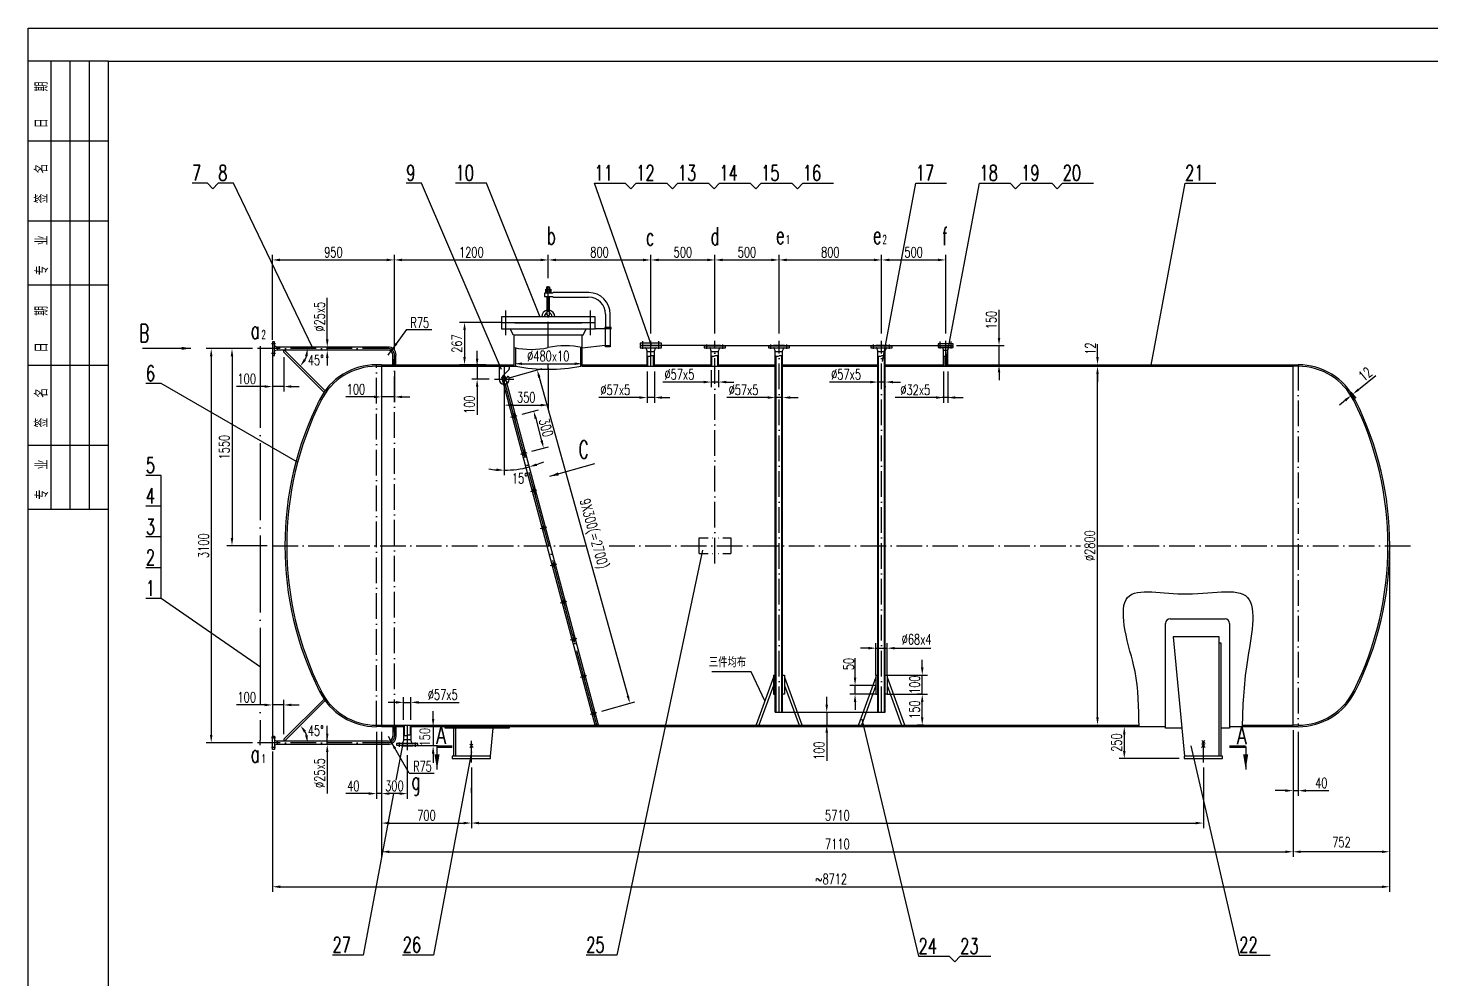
# Model space of a CAD drawing. Extents: x -4884 to 14069, y -5916 to 7486.
# Drawn here: x -4884 to 6059, y 64 to 7486 of the extents above; entities that cross this region are included whole.
import ezdxf

# ---------------------------------------------------------------- set-up
doc = ezdxf.new("R2010")
doc.units = 0
doc.header["$LTSCALE"] = 20
doc.header["$MEASUREMENT"] = 0
for name, pattern in [('DASHDOT-L', [90, 80, -5, 0, -5]), ('DASHDOT-M', [36, 30, -3, 0, -3]), ('DASHDOT-S', [14, 10, -2, 0, -2]), ('DIVIDE-M', [39, 30, -3, 0, -3, 0, -3])]:
    doc.linetypes.add(name, pattern=pattern)
doc.layers.get('0').update_dxf_attribs({"linetype": 'CONTINUOUS'})
for name, color, linetype in [('CDR_DIM', 7, 'CONTINUOUS'), ('CDR_DWG1', 4, 'CONTINUOUS'), ('CDR_DWG2', 2, 'CONTINUOUS'), ('CDR_DWG3', 1, 'DASHDOT-M'), ('CDR_DWG4', 3, 'DIVIDE-M'), ('CDR_TEXT', 7, 'CONTINUOUS')]:
    doc.layers.add(name, color=color, linetype=linetype)
doc.styles.add('HZ', font='ROMANS.shx', dxfattribs={"width": 0.7, "height": 80, "bigfont": 'HZ.shx'})

# ---------------------------------------------------------------- blocks, each defined once
blk = doc.blocks.new('TUQA-H')
for p, q in [((-18, 140), (-18, 70)), ((-12, 140), (-12, 70)), ((-6, 140), (-6, 70)), ((-25, 115), (0, 115)), ((-25, 90), (0, 90)), ((-25, 70), (0, 70)), ((-18, 70), (-18, 0)), ((-12, 70), (-12, 0)), ((-6, 70), (-6, 0)), ((-25, 45), (0, 45)), ((-25, 20), (0, 20))]:
    blk.add_line(p, q)
at = {"layer": 'CDR_DWG1'}
for p, q in [((-25, 140), (0, 140)), ((-25, 70), (0, 70)), ((-25, 0), (0, 0))]:
    blk.add_line(p, q, dxfattribs=at)
at = {"style": 'HZ', "width": 0.7}
for s, p in [('日    期', (-18.9, 118.95)), ('签   名', (-18.9, 95.46)), ('专   业', (-18.76, 73.05)), ('日    期', (-18.9, 48.95)), ('签   名', (-18.9, 25.46)), ('专   业', (-18.76, 3.05))]:
    blk.add_text(s, height=4, rotation=90, dxfattribs=at).set_placement(p)

msp = doc.modelspace()

# ---------------------------------------------------------------- linework, layer by layer
msp.add_lwpolyline([(-4884, -5916), (-4884, 7486), (14069, 7486), (14069, -5916)], close=True)
at = {"color": 4}
msp.add_lwpolyline([(-4257, -5723), (-4257, 7228), (13906, 7228), (13906, -5723)], close=True, dxfattribs=at)
at = {"layer": 'CDR_DIM'}
for p, q in [((-465, 6275), (-225, 6275)), ((-22, 5007), (-465, 6275)), ((-2978, 5053), (-2978, 5716)), ((-2026, 4974), (-2026, 5716)), ((-826, 5535), (-826, 5716)), ((-26, 5101), (-26, 5716)), ((474, 5101), (474, 5716)), ((974, 5101), (974, 5716)), ((1774, 5101), (1774, 5716)), ((2274, 5101), (2274, 5716)), ((-2918, 5676), (-2086, 5676)), ((-1966, 5676), (-886, 5676)), ((-766, 5676), (-86, 5676)), ((34, 5676), (414, 5676)), ((534, 5676), (914, 5676)), ((1034, 5676), (1714, 5676)), ((1834, 5676), (2214, 5676)), ((-2550, 5056), (-2550, 5379)), ((2690, 5068), (2690, 5287)), ((-1196, 5189), (-1519, 5189)), ((-1931, 5133), (-2047, 4974)), ((-1931, 5133), (-1735, 5133)), ((-1479, 5129), (-1479, 4918)), ((-3333, 4984), (-3495, 4984)), ((-3133, 4984), (-3333, 4984)), ((-2978, 4955), (-2978, 1937)), ((-2548, 4996), (-2590, 4996)), ((-2548, 4971), (-2590, 4971)), ((-2550, 4971), (-2550, 4996)), ((-2076, 4934), (-2047, 4974)), ((-1381, 4906), (-1381, 4966)), ((430, 5008), (46, 5008)), ((517, 5008), (930, 5008)), ((1017, 5008), (1730, 5008)), ((1817, 5008), (2230, 5008)), ((2357, 5008), (2730, 5008)), ((2690, 4858), (2690, 5008)), ((3458, 4918), (3458, 5019)), ((-3455, 4924), (-3455, 1968)), ((-3293, 4924), (-3293, 3506)), ((-2889, 4916), (-2889, 4648)), ((-2550, 4911), (-2550, 4851)), ((-1313, 4858), (-1519, 4858)), ((-1406, 4846), (-1421, 4846)), ((-1381, 4846), (-1381, 4746)), ((-1132, 4756), (-873, 4828)), ((-1031, 4866), (-621, 4866)), ((-826, 4835), (-826, 4503)), ((445, 4816), (445, 4683)), ((502, 4816), (502, 4683)), ((2637, 4858), (2730, 4858)), ((3312, 4846), (3498, 4846)), ((3458, 4846), (3458, 4858)), ((3458, 4846), (3458, 4858)), ((-2978, 4786), (-2978, 4648)), ((-2026, 4806), (-2026, 4567)), ((-1286, 4746), (-1421, 4746)), ((-896, 4760), (-206, 2274)), ((-55, 4806), (-55, 4562)), ((2, 4806), (2, 4562)), ((385, 4723), (68, 4723)), ((502, 4723), (445, 4723)), ((562, 4723), (622, 4723)), ((1685, 4723), (1368, 4723)), ((1802, 4723), (1745, 4723)), ((1862, 4723), (1922, 4723)), ((2258, 4806), (2258, 4562)), ((2290, 4806), (2290, 4562)), ((2690, 4798), (2690, 4738)), ((3458, 2106), (3458, 4786)), ((3458, 4786), (3458, 4726)), ((5494, 4664), (5628, 4773)), ((-3038, 4688), (-3257, 4688)), ((-2889, 4688), (-2978, 4688)), ((-2829, 4688), (-2769, 4688)), ((-2186, 4607), (-2405, 4607)), ((-2026, 4607), (-2126, 4607)), ((-1966, 4607), (-1906, 4607)), ((-1381, 4686), (-1381, 4467)), ((-1170, 4613), (-1170, 4411)), ((-115, 4602), (-432, 4602)), ((2, 4602), (-55, 4602)), ((62, 4602), (122, 4602)), ((885, 4602), (568, 4602)), ((945, 4599), (945, 4642)), ((1002, 4602), (945, 4602)), ((1002, 4599), (1002, 4642)), ((1062, 4602), (1122, 4602)), ((1745, 4692), (1745, 4683)), ((1802, 4692), (1802, 4683)), ((2198, 4602), (1881, 4602)), ((2302, 4602), (2245, 4602)), ((2350, 4602), (2410, 4602)), ((5425, 4636), (5463, 4588)), ((5434, 4643), (5473, 4596)), ((5438, 4619), (5448, 4627)), ((-1110, 4543), (-886, 4543)), ((-1030, 4473), (-901, 4507)), ((5392, 4581), (5345, 4543)), ((-1170, 4411), (-1170, 3995)), ((-924, 4439), (-878, 4265)), ((-953, 4183), (-824, 4217)), ((-3018, 3446), (-3333, 3446)), ((5737, 3406), (5737, 1201)), ((1670, 2646), (1610, 2646)), ((1730, 2436), (1730, 2686)), ((1730, 2646), (1817, 2646)), ((1817, 2436), (1817, 2686)), ((1877, 2646), (2157, 2646)), ((1567, 2416), (1567, 2567)), ((2091, 2496), (2091, 2556)), ((756, 2461), (449, 2461)), ((863, 2234), (756, 2461)), ((1817, 2436), (2131, 2436)), ((2091, 2286), (2091, 2436)), ((1730, 2356), (1527, 2356)), ((1567, 2286), (1567, 2356)), ((-3038, 2203), (-3257, 2203)), ((-2889, 2203), (-2978, 2203)), ((-2889, 1975), (-2889, 2243)), ((-2829, 2203), (-2769, 2203)), ((-2015, 2223), (-2075, 2223)), ((-1955, 2086), (-1955, 2263)), ((-1955, 2223), (-1898, 2223)), ((-1898, 2086), (-1898, 2263)), ((-1838, 2223), (-1521, 2223)), ((-409, 2155), (-151, 2226)), ((1346, 2206), (1346, 2266)), ((1730, 2286), (1527, 2286)), ((1567, 2226), (1567, 2166)), ((1817, 2286), (2131, 2286)), ((2091, 2286), (2051, 2286)), ((2091, 2106), (2091, 2226)), ((-1724, 2094), (-1724, 2154)), ((996, 2146), (1751, 2146)), ((1346, 2146), (1346, 2046)), ((3458, 2106), (3458, 2166)), ((-2550, 1896), (-2550, 2040)), ((-2166, 1994), (-2166, 1471)), ((-2126, 1994), (-2126, 1201)), ((-1724, 2034), (-1724, 1884)), ((1346, 1986), (1346, 1767)), ((2102, 2046), (2051, 2046)), ((3312, 2046), (3498, 2046)), ((3312, 2046), (3498, 2046)), ((3711, 2034), (3627, 2034)), ((3667, 1974), (3667, 1844)), ((4984, 2006), (4984, 1494)), ((5024, 1994), (5024, 1494)), ((-3133, 1908), (-3495, 1908)), ((-2076, 1958), (-2051, 1914)), ((-1910, 1670), (-2051, 1914)), ((-1690, 1884), (-1883, 1884)), ((-2977, 1839), (-2977, 744)), ((-2550, 1835), (-2550, 1513)), ((-1926, 1811), (-1926, 1471)), ((-1724, 1824), (-1724, 1750)), ((4094, 1784), (3627, 1784)), ((-1910, 1670), (-1715, 1670)), ((-1426, 1714), (-1426, 1241)), ((4284, 1714), (4284, 1241)), ((-1426, 1517), (-1426, 1557)), ((4924, 1534), (4844, 1534)), ((4984, 1534), (5024, 1534)), ((5084, 1534), (5263, 1534)), ((-2226, 1511), (-2405, 1511)), ((-2126, 1511), (-2166, 1511)), ((-2126, 1482), (-2126, 1471)), ((-1986, 1511), (-2066, 1511)), ((4984, 1494), (4984, 1201)), ((-2066, 1281), (-1486, 1281)), ((-1366, 1281), (4224, 1281)), ((-2126, 1201), (-2126, 1017)), ((4984, 1201), (4984, 1017)), ((5737, 1201), (5737, 1017)), ((-2066, 1057), (4924, 1057)), ((5677, 1057), (5044, 1057)), ((5737, 1017), (5737, 744)), ((-2917, 784), (5677, 784))]:
    msp.add_line(p, q, dxfattribs=at)
for points in [[(-3401, 6275), (-3443, 6232), (-3485, 6275), (-3605, 6275)], [(-2666, 4992), (-3281, 6275), (-3401, 6275)], [(-1191, 4820), (-1814, 6275), (-1934, 6275)], [(-889, 5230), (-1309, 6275), (-1549, 6275)], [(-225, 6275), (-183, 6232), (-140, 6275), (100, 6275)], [(100, 6275), (142, 6232), (184, 6275), (424, 6275)], [(424, 6275), (467, 6232), (509, 6275), (749, 6275)], [(749, 6275), (792, 6232), (834, 6275), (1074, 6275)], [(1074, 6275), (1117, 6232), (1159, 6275), (1399, 6275)], [(1780, 4884), (2041, 6275), (2281, 6275)], [(2276, 4884), (2537, 6275), (2777, 6275)], [(2777, 6275), (2819, 6232), (2862, 6275), (3102, 6275)], [(3102, 6275), (3144, 6232), (3186, 6275), (3426, 6275)], [(3876, 4855), (4141, 6275), (4381, 6275)], [(-2782, 4098), (-3845, 4711), (-3965, 4711)], [(-3845, 3754), (-3845, 3994), (-3965, 3994)], [(-3845, 3514), (-3845, 3754), (-3965, 3754)], [(-3845, 3274), (-3845, 3514), (-3965, 3514)], [(377, 3411), (154, 2355)], [(-3845, 3034), (-3845, 3274), (-3965, 3274)], [(-3070, 2497), (-3845, 3034), (-3965, 3034)], [(154, 2355), (-290, 251), (-530, 251)], [(1621, 2092), (2062, 241), (2302, 241)], [(-1961, 1902), (-2015, 1615)], [(4187, 1883), (4564, 251), (4804, 251)], [(-1426, 1838), (-1722, 251), (-1962, 251)], [(-2034, 1511), (-2269, 251), (-2509, 251)], [(2302, 241), (2345, 198), (2387, 241), (2627, 241)]]:
    msp.add_lwpolyline(points, dxfattribs=at)
for centre, radius, start, end in [((-2895, 4984), 192, 332.9985, 342.0015), ((-1170, 4794), 759, 270, 285), ((-1170, 4794), 759, 289.5315, 294.0631), ((-1170, 4794), 759, 260.9369, 265.4685), ((-2895, 1908), 192, 17.9985, 27.0015)]:
    msp.add_arc(centre, radius, start, end, dxfattribs=at)
msp.add_spline([(3782, 2034), (3751, 2464), (3672, 2793), (3681, 3025), (4119, 3069), (4628, 3042), (4625, 2537), (4586, 2034)], degree=3, dxfattribs=at)
for points in [[(-2918, 5686), (-2918, 5666), (-2978, 5676)], [(-2086, 5686), (-2086, 5666), (-2026, 5676)], [(-1966, 5686), (-1966, 5666), (-2026, 5676)], [(-886, 5686), (-886, 5666), (-826, 5676)], [(-766, 5686), (-766, 5666), (-826, 5676)], [(-86, 5686), (-86, 5666), (-26, 5676)], [(34, 5686), (34, 5666), (-26, 5676)], [(414, 5686), (414, 5666), (474, 5676)], [(534, 5686), (534, 5666), (474, 5676)], [(914, 5686), (914, 5666), (974, 5676)], [(1034, 5686), (1034, 5666), (974, 5676)], [(1714, 5686), (1714, 5666), (1774, 5676)], [(1834, 5686), (1834, 5666), (1774, 5676)], [(2214, 5686), (2214, 5666), (2274, 5676)], [(-1489, 5129), (-1469, 5129), (-1479, 5189)], [(-2560, 5056), (-2540, 5056), (-2550, 4996)], [(2680, 5068), (2700, 5068), (2690, 5008)], [(-3465, 4924), (-3445, 4924), (-3455, 4984)], [(-3303, 4924), (-3283, 4924), (-3293, 4984)], [(-2723, 4926), (-2703, 4923), (-2704, 4984)], [(-2560, 4911), (-2540, 4911), (-2550, 4971)], [(-2019, 5028), (-2003, 5017), (-2047, 4974)], [(-2716, 4891), (-2733, 4902), (-2760, 4848)], [(-1489, 4918), (-1469, 4918), (-1479, 4858)], [(-1391, 4906), (-1371, 4906), (-1381, 4846)], [(-1031, 4876), (-1031, 4856), (-1091, 4866)], [(-886, 4762), (-906, 4757), (-912, 4817)], [(-621, 4876), (-621, 4856), (-561, 4866)], [(2680, 4798), (2700, 4798), (2690, 4858)], [(3448, 4918), (3468, 4918), (3458, 4858)], [(3448, 4786), (3468, 4786), (3458, 4846)], [(3448, 4786), (3468, 4786), (3458, 4846)], [(-1391, 4686), (-1371, 4686), (-1381, 4746)], [(385, 4733), (385, 4713), (445, 4723)], [(562, 4733), (562, 4713), (502, 4723)], [(1685, 4733), (1685, 4713), (1745, 4723)], [(1862, 4733), (1862, 4713), (1802, 4723)], [(-3038, 4698), (-3038, 4678), (-2978, 4688)], [(-2829, 4698), (-2829, 4678), (-2889, 4688)], [(-2186, 4617), (-2186, 4597), (-2126, 4607)], [(-1966, 4617), (-1966, 4597), (-2026, 4607)], [(-115, 4612), (-115, 4592), (-55, 4602)], [(62, 4612), (62, 4592), (2, 4602)], [(885, 4612), (885, 4592), (945, 4602)], [(1062, 4612), (1062, 4592), (1002, 4602)], [(2198, 4612), (2198, 4592), (2258, 4602)], [(2350, 4612), (2350, 4592), (2290, 4602)], [(5385, 4589), (5398, 4573), (5438, 4619)], [(5488, 4672), (5500, 4657), (5448, 4627)], [(-1110, 4553), (-1110, 4533), (-1170, 4543)], [(-915, 4441), (-934, 4436), (-940, 4497)], [(-886, 4553), (-886, 4533), (-826, 4543)], [(-868, 4268), (-887, 4262), (-862, 4207)], [(-914, 4069), (-919, 4088), (-974, 4061)], [(-1230, 4048), (-1231, 4028), (-1170, 4035)], [(-3303, 3506), (-3283, 3506), (-3293, 3446)], [(1670, 2656), (1670, 2636), (1730, 2646)], [(1877, 2656), (1877, 2636), (1817, 2646)], [(1557, 2416), (1577, 2416), (1567, 2356)], [(2081, 2496), (2101, 2496), (2091, 2436)], [(-3038, 2193), (-3038, 2213), (-2978, 2203)], [(-2829, 2193), (-2829, 2213), (-2889, 2203)], [(-2015, 2233), (-2015, 2213), (-1955, 2223)], [(-1838, 2233), (-1838, 2213), (-1898, 2223)], [(-196, 2276), (-215, 2271), (-189, 2216)], [(1336, 2206), (1356, 2206), (1346, 2146)], [(1557, 2226), (1577, 2226), (1567, 2286)], [(2081, 2226), (2101, 2226), (2091, 2286)], [(-1734, 2094), (-1714, 2094), (-1724, 2034)], [(2081, 2106), (2101, 2106), (2091, 2046)], [(3448, 2106), (3468, 2106), (3458, 2046)], [(3448, 2106), (3468, 2106), (3458, 2046)], [(-2716, 2001), (-2733, 1989), (-2760, 2043)], [(-2560, 1980), (-2540, 1980), (-2550, 1920)], [(1336, 1986), (1356, 1986), (1346, 2046)], [(3657, 1974), (3677, 1974), (3667, 2034)], [(-3465, 1968), (-3445, 1968), (-3455, 1908)], [(-2723, 1965), (-2703, 1969), (-2704, 1908)], [(-2560, 1835), (-2540, 1835), (-2550, 1895)], [(-2030, 1857), (-2012, 1867), (-2051, 1914)], [(-1734, 1824), (-1714, 1824), (-1724, 1884)], [(3657, 1844), (3677, 1844), (3667, 1784)], [(4924, 1544), (4924, 1524), (4984, 1534)], [(5084, 1544), (5084, 1524), (5024, 1534)], [(-2226, 1521), (-2226, 1501), (-2166, 1511)], [(-2066, 1521), (-2066, 1501), (-2126, 1511)], [(-1986, 1521), (-1986, 1501), (-1926, 1511)], [(-2066, 1291), (-2066, 1271), (-2126, 1281)], [(-1486, 1291), (-1486, 1271), (-1426, 1281)], [(-1366, 1291), (-1366, 1271), (-1426, 1281)], [(4224, 1291), (4224, 1271), (4284, 1281)], [(-2066, 1067), (-2066, 1047), (-2126, 1057)], [(4924, 1067), (4924, 1047), (4984, 1057)], [(5044, 1067), (5044, 1047), (4984, 1057)], [(5677, 1067), (5677, 1047), (5737, 1057)], [(-2917, 794), (-2917, 774), (-2977, 784)], [(5677, 794), (5677, 774), (5737, 784)]]:
    msp.add_solid(points, dxfattribs=at)
at = {"layer": 'CDR_DWG1'}
for p, q in [((-856, 5416), (-856, 5390)), ((-793, 5416), (-856, 5416)), ((-856, 5390), (-793, 5390)), ((-846, 5416), (-846, 5448)), ((-846, 5448), (-806, 5448)), ((-806, 5432), (-846, 5432)), ((-836, 5466), (-816, 5466)), ((-836, 5416), (-836, 5466)), ((-836, 5390), (-836, 5250)), ((-816, 5466), (-816, 5416)), ((-816, 5250), (-816, 5390)), ((-806, 5448), (-806, 5416)), ((-788, 5421), (-793, 5416)), ((-793, 5390), (-788, 5385)), ((-511, 5421), (-788, 5421)), ((-788, 5385), (-511, 5385)), ((-379, 5253), (-379, 5148)), ((-343, 5148), (-343, 5253)), ((-461, 5233), (-1191, 5233)), ((-1191, 5233), (-1191, 5189)), ((-1191, 5189), (-1091, 5189)), ((-461, 5186), (-1191, 5186)), ((-1191, 5186), (-1191, 5138)), ((-1091, 5189), (-1088, 5186)), ((-561, 5186), (-1091, 5186)), ((-1088, 5186), (-564, 5186)), ((-564, 5186), (-561, 5189)), ((-561, 5189), (-461, 5189)), ((-461, 5189), (-461, 5233)), ((-461, 5138), (-461, 5186)), ((-386, 5148), (-386, 5138)), ((-336, 5148), (-386, 5148)), ((-336, 5138), (-336, 5148)), ((-2976, 5036), (-2976, 4931)), ((-2962, 5036), (-2976, 5036)), ((-2962, 4931), (-2962, 5036)), ((-1191, 5138), (-461, 5138)), ((-1098, 5090), (-1122, 5138)), ((-554, 5090), (-1098, 5090)), ((-1091, 4846), (-1091, 5090)), ((-561, 4846), (-561, 5090)), ((-554, 5090), (-530, 5138)), ((-381, 5138), (-461, 5138)), ((-386, 5138), (-381, 5138)), ((-341, 5138), (-381, 5138)), ((-381, 5138), (-381, 5008)), ((-341, 5138), (-336, 5138)), ((-341, 5008), (-341, 5138)), ((-3055, 4984), (-3093, 4984)), ((-3074, 5003), (-3074, 4965)), ((-2978, 5013), (-2978, 4955)), ((-2976, 5013), (-2978, 5013)), ((-2978, 4955), (-2976, 4955)), ((-2976, 4931), (-2962, 4931)), ((-2945, 4996), (-2959, 5002)), ((-2945, 4971), (-2959, 4966)), ((-2939, 4996), (-2945, 4996)), ((-2939, 4971), (-2945, 4971)), ((-2076, 4996), (-2939, 4996)), ((-2939, 4996), (-2939, 4971)), ((-2076, 4971), (-2939, 4971)), ((-2889, 4956), (-2889, 4971)), ((-2889, 4956), (-2575, 4642)), ((-2883, 4971), (-2566, 4655)), ((-2039, 4846), (-2039, 4934)), ((-2014, 4846), (-2014, 4934)), ((-1079, 4846), (-1079, 4992)), ((-573, 4846), (-573, 4992)), ((-381, 5008), (-561, 4988)), ((-381, 5008), (-341, 5008)), ((-379, 4998), (-379, 5008)), ((-343, 4998), (-379, 4998)), ((-343, 5008), (-343, 4998)), ((56, 5026), (-109, 5026)), ((-109, 5026), (-109, 5011)), ((-109, 5011), (-77, 5011)), ((56, 5005), (-109, 5005)), ((-109, 5005), (-109, 4990)), ((-109, 4990), (56, 4990)), ((-77, 5011), (25, 5011)), ((-77, 5011), (-77, 5008)), ((-77, 5008), (-77, 5005)), ((-77, 5008), (-77, 5005)), ((25, 5008), (-77, 5008)), ((-55, 4966), (-63, 4987)), ((-55, 4958), (-55, 4966)), ((-55, 4846), (-55, 4958)), ((2, 4958), (-55, 4958)), ((-49, 4846), (-49, 4927)), ((-4, 4846), (-4, 4927)), ((2, 4966), (11, 4987)), ((2, 4958), (2, 4966)), ((2, 4846), (2, 4958)), ((25, 5008), (25, 5011)), ((25, 5011), (56, 5011)), ((25, 5005), (25, 5008)), ((25, 5005), (25, 5008)), ((56, 5011), (56, 5026)), ((56, 4990), (56, 5005)), ((556, 5004), (391, 5004)), ((391, 5004), (391, 4990)), ((391, 4990), (556, 4990)), ((430, 5008), (430, 5004)), ((517, 5008), (430, 5008)), ((445, 4966), (437, 4987)), ((445, 4958), (445, 4966)), ((445, 4846), (445, 4958)), ((502, 4958), (445, 4958)), ((451, 4846), (451, 4927)), ((496, 4846), (496, 4927)), ((502, 4966), (511, 4987)), ((502, 4958), (502, 4966)), ((502, 4846), (502, 4958)), ((517, 5004), (517, 5008)), ((556, 4990), (556, 5004)), ((1056, 5004), (891, 5004)), ((891, 5004), (891, 4990)), ((891, 4990), (1056, 4990)), ((930, 5008), (930, 5004)), ((1017, 5008), (930, 5008)), ((945, 4966), (937, 4987)), ((945, 4958), (945, 4966)), ((945, 2146), (945, 4958)), ((1002, 4958), (945, 4958)), ((951, 2146), (951, 4927)), ((996, 2146), (996, 4927)), ((1002, 4966), (1011, 4987)), ((1002, 4958), (1002, 4966)), ((1002, 2146), (1002, 4958)), ((1017, 5004), (1017, 5008)), ((1056, 4990), (1056, 5004)), ((1856, 5004), (1691, 5004)), ((1691, 5004), (1691, 4990)), ((1691, 4990), (1856, 4990)), ((1730, 5008), (1730, 5004)), ((1817, 5008), (1730, 5008)), ((1745, 4966), (1737, 4987)), ((1745, 4958), (1745, 4966)), ((1745, 2146), (1745, 4958)), ((1802, 4958), (1745, 4958)), ((1751, 2146), (1751, 4927)), ((1796, 2146), (1796, 4927)), ((1802, 4966), (1811, 4987)), ((1802, 4958), (1802, 4966)), ((1802, 2146), (1802, 4958)), ((1817, 5004), (1817, 5008)), ((1856, 4990), (1856, 5004)), ((2331, 5022), (2216, 5022)), ((2216, 5022), (2216, 5008)), ((2216, 5008), (2240, 5008)), ((2331, 5004), (2216, 5004)), ((2216, 5004), (2216, 4992)), ((2216, 4992), (2331, 4992)), ((2240, 5008), (2308, 5008)), ((2245, 5008), (2245, 5004)), ((2302, 5006), (2245, 5006)), ((2258, 4975), (2252, 4989)), ((2258, 4969), (2258, 4975)), ((2258, 4846), (2258, 4969)), ((2290, 4969), (2258, 4969)), ((2261, 4846), (2261, 4927)), ((2286, 4846), (2286, 4927)), ((2290, 4975), (2295, 4989)), ((2290, 4969), (2290, 4975)), ((2290, 4846), (2290, 4969)), ((2302, 5004), (2302, 5008)), ((2308, 5008), (2331, 5008)), ((2331, 5008), (2331, 5022)), ((2331, 4992), (2331, 5004)), ((-2126, 4858), (-2166, 4858)), ((-2166, 4846), (-2126, 4846)), ((-2126, 4858), (-2126, 2034)), ((-2126, 4858), (-2039, 4858)), ((-2126, 4846), (-1091, 4846)), ((-2036, 4846), (-2036, 4900)), ((-2017, 4846), (-2017, 4901)), ((-2014, 4858), (-1091, 4858)), ((-1182, 4769), (-1133, 4818)), ((-1091, 4846), (-1079, 4846)), ((-561, 4846), (-573, 4846)), ((-561, 4858), (-55, 4858)), ((-561, 4846), (945, 4846)), ((2, 4858), (445, 4858)), ((502, 4858), (945, 4858)), ((1002, 4858), (1745, 4858)), ((1002, 4846), (1745, 4846)), ((1802, 4858), (2258, 4858)), ((1802, 4846), (4984, 4846)), ((2290, 4858), (4984, 4858)), ((4984, 4858), (5024, 4858)), ((4984, 2046), (4984, 4858)), ((5024, 4846), (4984, 4846)), ((-1163, 4767), (-1187, 4760)), ((-460, 2046), (-1187, 4760)), ((-1185, 4761), (-1185, 4762)), ((-1185, 4746), (-1185, 4753)), ((-434, 2046), (-1163, 4767)), ((-1155, 4746), (-1155, 4750)), ((-1144, 4766), (-1152, 4757)), ((-1140, 4766), (-1144, 4766)), ((-1130, 4746), (-1130, 4756)), ((4025, 2875), (4453, 2875)), ((3989, 2022), (3989, 2839)), ((4489, 2839), (4489, 2022)), ((4048, 2734), (4138, 1802)), ((4406, 2734), (4048, 2734)), ((4406, 1802), (4406, 2734)), ((4424, 2684), (4406, 2684)), ((4424, 1802), (4424, 2684)), ((930, 2420), (795, 2047)), ((930, 2436), (945, 2436)), ((930, 2436), (930, 2286)), ((1002, 2436), (1017, 2436)), ((1017, 2436), (1017, 2286)), ((1017, 2420), (1153, 2047)), ((1730, 2420), (1595, 2047)), ((1730, 2436), (1730, 2286)), ((1730, 2436), (1745, 2436)), ((1802, 2436), (1817, 2436)), ((1817, 2436), (1817, 2286)), ((1817, 2420), (1953, 2047)), ((930, 2356), (817, 2046)), ((1017, 2356), (1130, 2046)), ((1730, 2356), (1617, 2046)), ((1817, 2356), (1930, 2046)), ((-2889, 1935), (-2575, 2249)), ((-2883, 1920), (-2566, 2237)), ((945, 2146), (1002, 2146)), ((1745, 2146), (1802, 2146)), ((-2166, 2046), (-2126, 2046)), ((-2126, 2034), (-2166, 2034)), ((-2126, 2046), (423, 2046)), ((-2126, 2034), (-2039, 2034)), ((-2039, 2046), (-2039, 1958)), ((-2036, 2046), (-2036, 1991)), ((-2017, 2046), (-2017, 1990)), ((-2014, 2046), (-2014, 1958)), ((-2014, 2034), (-1955, 2034)), ((-1955, 2046), (-1955, 1934)), ((-1949, 2046), (-1949, 1965)), ((-1904, 2046), (-1904, 1965)), ((-1898, 2046), (-1898, 1934)), ((-1898, 2034), (423, 2034)), ((-1631, 2022), (-1631, 2034)), ((-1131, 2022), (-1631, 2022)), ((-1566, 2022), (-1566, 1802)), ((-1548, 1802), (-1548, 2022)), ((-1259, 2022), (-1280, 1802)), ((-1131, 2034), (-1131, 2022)), ((423, 2046), (3781, 2046)), ((423, 2034), (3989, 2034)), ((4117, 2022), (3989, 2022)), ((4489, 2022), (4424, 2022)), ((4489, 2034), (4984, 2034)), ((4586, 2046), (4984, 2046)), ((5024, 2046), (4984, 2046)), ((4984, 2034), (5024, 2034)), ((-3055, 1908), (-3093, 1908)), ((-3074, 1889), (-3074, 1927)), ((-2978, 1937), (-2976, 1937)), ((-2978, 1879), (-2978, 1937)), ((-2976, 1879), (-2978, 1879)), ((-2976, 1855), (-2976, 1960)), ((-2976, 1960), (-2962, 1960)), ((-2962, 1960), (-2962, 1855)), ((-2945, 1920), (-2959, 1926)), ((-2945, 1895), (-2959, 1890)), ((-2939, 1920), (-2945, 1920)), ((-2939, 1895), (-2945, 1895)), ((-2076, 1920), (-2939, 1920)), ((-2939, 1895), (-2939, 1920)), ((-2076, 1895), (-2939, 1895)), ((-2889, 1935), (-2889, 1920)), ((-1844, 1902), (-2009, 1902)), ((-2009, 1902), (-2009, 1888)), ((-2009, 1888), (-1844, 1888)), ((-1970, 1888), (-1970, 1884)), ((-1970, 1884), (-1883, 1884)), ((-1955, 1926), (-1963, 1905)), ((-1955, 1934), (-1898, 1934)), ((-1955, 1934), (-1955, 1926)), ((-1898, 1934), (-1898, 1926)), ((-1898, 1926), (-1889, 1905)), ((-1883, 1884), (-1883, 1888)), ((-1844, 1888), (-1844, 1902)), ((-2962, 1855), (-2976, 1855)), ((-1276, 1802), (-1576, 1802)), ((-1576, 1802), (-1576, 1784)), ((-1576, 1784), (-1276, 1784)), ((-1276, 1784), (-1276, 1802)), ((4434, 1802), (4134, 1802)), ((4134, 1802), (4134, 1784)), ((4134, 1784), (4434, 1784)), ((4434, 1784), (4434, 1802))]:
    msp.add_line(p, q, dxfattribs=at)
at = {"layer": 'CDR_DWG1', "linetype": 'Continuous'}
for p, q in [((-1210, 4846), (-1210, 4746)), ((-1130, 4846), (-1130, 4825))]:
    msp.add_line(p, q, dxfattribs=at)
at = {"layer": 'CDR_DWG1', "linetype": 'DASHDOT-S'}
for p, q in [((930, 2286), (945, 2286)), ((1017, 2286), (1002, 2286)), ((1730, 2286), (1745, 2286)), ((1817, 2286), (1802, 2286))]:
    msp.add_line(p, q, dxfattribs=at)
at = {"layer": 'CDR_DWG1'}
for centre in [(-1170, 4746), (-1093, 4456), (-1015, 4166), (-937, 3876), (-860, 3587), (-782, 3297), (-704, 3007), (-627, 2717), (-549, 2427), (-471, 2138)]:
    msp.add_circle(centre, 12.5, dxfattribs=at)
for centre, radius, start, end in [((-511, 5253), 168, 0.0341, 89.9659), ((-511, 5253), 132, 0.0434, 89.9566), ((-826, 5234), 50.1, 101.6203, 181.06), ((-826, 5234), 30.1, 109.5167, 183.1031), ((-826, 5234), 50.1, 358.94, 78.3797), ((-826, 5234), 30.1, 356.8969, 70.4833), ((-826, 5251), 10.1, 188.0693, 351.9307), ((-2958, 5005), 4, 180, 249.0755), ((-2958, 4962), 4, 110.9245, 180), ((-2076, 4934), 62.5, 0, 90), ((-2076, 4934), 37.5, 0, 90), ((-67, 4985), 5, 21.5953, 90), ((15, 4985), 5, 90, 158.4047), ((433, 4985), 5, 21.5953, 90), ((515, 4985), 5, 90, 158.4047), ((933, 4985), 5, 21.5953, 90), ((1015, 4985), 5, 90, 158.4047), ((1733, 4985), 5, 21.5953, 90), ((1815, 4985), 5, 90, 158.4047), ((2249, 4988), 4, 20.9245, 90), ((2299, 4988), 4, 90, 159.0755), ((-2166, 4362), 496, 90, 153.4349), ((-2166, 4362), 484, 90, 153.4349), ((-1140, 4825), 10, 315, 0), ((-826, 6223), 1400, 259.5886, 280.4114), ((5024, 4362), 496, 26.5651, 90), ((5024, 4362), 484, 26.5651, 90), ((-1170, 4746), 40, 180, 0), ((-1175, 4762), 10, 135, 180), ((-1170, 4746), 15, 180, 0), ((-1145, 4750), 10, 136.7957, 180), ((-1140, 4756), 10, 0, 90), ((-347, 3446), 2533, 153.2991, 206.7009), ((-333, 3446), 2533, 153.4349, 206.565), ((3191, 3446), 2533, 333.4349, 26.565), ((3205, 3446), 2533, 333.2991, 26.7009), ((4025, 2839), 36, 90, 180), ((4453, 2839), 36, 360, 90), ((-2166, 2529), 496, 206.5651, 270), ((-2166, 2529), 484, 206.5651, 270), ((5024, 2529), 484, 270, 333.4349), ((5024, 2529), 496, 270, 333.4349), ((-2958, 1929), 4, 180, 249.0755), ((-2958, 1886), 4, 110.9245, 180), ((-2076, 1958), 62.5, 270, 0), ((-2076, 1958), 37.5, 270, 0), ((-1967, 1907), 5, 270, 338.4047), ((-1885, 1907), 5, 201.5953, 270)]:
    msp.add_arc(centre, radius, start, end, dxfattribs=at)
at = {"layer": 'CDR_DWG2'}
for p, q in [((-3614, 4986), (-3991, 4986)), ((-465, 4084), (-817, 3986)), ((-1694, 1878), (-1694, 1698)), ((4614, 1878), (4614, 1698))]:
    msp.add_line(p, q, dxfattribs=at)
for points in [[(-3614, 4986), (-3686, 4974), (-3686, 4998)], [(-3495, 4984), (-3495, 4984), (-3495, 4984)], [(-3495, 4984), (-3495, 4984), (-3495, 4984)], [(-816, 3987), (-750, 4018), (-744, 3994)], [(-1694, 1698), (-1674, 1818), (-1714, 1818)], [(4594, 1818), (4634, 1818), (4614, 1698)]]:
    msp.add_solid(points, dxfattribs=at)
for points in [[(-1694, 1888), (-1694, 1868), (-1574, 1888), (-1574, 1868)], [(-1694, 1888), (-1694, 1868), (-1614, 1888), (-1614, 1868)], [(4614, 1868), (4614, 1888), (4487, 1868), (4487, 1888)]]:
    msp.add_trace(points, dxfattribs=at)
at = {"layer": 'CDR_DWG3', "linetype": 'DASHDOT-S'}
for p, q in [((-826, 4992), (-826, 5495)), ((-1156, 5090), (-1156, 5282)), ((-496, 5090), (-496, 5282)), ((-89, 5005), (-89, 5041)), ((-26, 4846), (-26, 5061)), ((36, 5005), (36, 5041)), ((474, 3308), (474, 5045)), ((974, 2146), (974, 5045)), ((1774, 2146), (1774, 5045)), ((2231, 5008), (2231, 5040)), ((2274, 4846), (2274, 5045)), ((2316, 5008), (2316, 5040)), ((-2076, 4984), (-3055, 4984)), ((-2954, 5021), (-2986, 5021)), ((-2954, 4946), (-2986, 4946)), ((-2026, 2046), (-2026, 4934)), ((-89, 4981), (-89, 5017)), ((36, 4981), (36, 5017)), ((411, 4981), (411, 5017)), ((536, 4981), (536, 5017)), ((911, 4981), (911, 5017)), ((1036, 4981), (1036, 5017)), ((1711, 4981), (1711, 5017)), ((1836, 4981), (1836, 5017)), ((2231, 4984), (2231, 5016)), ((2316, 4984), (2316, 5016)), ((-2166, 2034), (-2166, 4858)), ((-826, 4823), (-826, 4860)), ((5024, 4858), (5024, 2046)), ((-2978, 3446), (-531, 3446)), ((-351, 3446), (3326, 3446)), ((3458, 3446), (5933, 3446)), ((-2026, 2046), (-2026, 1958)), ((-1926, 2046), (-1926, 1851)), ((-2076, 1908), (-3055, 1908)), ((-2954, 1945), (-2986, 1945)), ((-2954, 1870), (-2986, 1870)), ((-1989, 1911), (-1989, 1875)), ((-1864, 1911), (-1864, 1875)), ((-1439, 1872), (-1414, 1897)), ((-1413, 1872), (-1438, 1897)), ((-1426, 1754), (-1426, 1924)), ((4270, 1870), (4295, 1895)), ((4271, 1901), (4296, 1926)), ((4297, 1901), (4272, 1926)), ((4298, 1870), (4273, 1895)), ((4284, 1754), (4284, 1924))]:
    msp.add_line(p, q, dxfattribs=at)
at = {"layer": 'CDR_DWG3'}
for p, q in [((-3074, 4965), (-3074, 1927)), ((-1170, 4846), (-1170, 4613)), ((-447, 2046), (-1175, 4764)), ((-1100, 4483), (-1084, 4423)), ((-1022, 4194), (-1006, 4134)), ((-945, 3904), (-929, 3844)), ((-852, 3559), (-868, 3619)), ((-775, 3269), (-791, 3329)), ((-712, 3034), (-696, 2975)), ((-619, 2690), (-635, 2750)), ((-542, 2400), (-558, 2460)), ((-464, 2110), (-480, 2170))]:
    msp.add_line(p, q, dxfattribs=at)
at = {"layer": 'CDR_DWG3', "linetype": 'DASHDOT-L'}
for p, q in [((-1246, 4746), (-1094, 4746)), ((-1119, 4449), (-1069, 4462)), ((-1041, 4159), (-991, 4172)), ((-963, 3869), (-914, 3883)), ((-886, 3580), (-836, 3593)), ((-808, 3290), (-758, 3303)), ((-730, 3000), (-681, 3013)), ((-653, 2710), (-603, 2724)), ((-575, 2420), (-525, 2434)), ((-497, 2131), (-448, 2144))]:
    msp.add_line(p, q, dxfattribs=at)
at = {"layer": 'CDR_DWG3', "linetype": 'DASHDOT-S'}
for centre, start, end in [((-2076, 4934), 0, 90), ((-2076, 1958), 270, 0)]:
    msp.add_arc(centre, 50, start, end, dxfattribs=at)
at = {"layer": 'CDR_DWG4'}
for p, q in [((350, 3507), (422, 3507)), ((350, 3384), (350, 3507)), ((453, 3507), (455, 3507)), ((500, 3507), (502, 3507)), ((535, 3507), (598, 3507)), ((598, 3507), (598, 3384)), ((350, 3384), (422, 3384)), ((453, 3384), (455, 3384)), ((500, 3384), (502, 3384)), ((535, 3384), (598, 3384))]:
    msp.add_line(p, q, dxfattribs=at)
at = {"layer": 'CDR_TEXT'}
for centre, radius, start, end in [((-959, 5614), 636, 257.9753, 282.0247), ((-694, 4370), 636, 77.9753, 102.0247), ((-40, 4994), 68.4, 257.9753, 282.0247), ((-12, 4860), 68.4, 77.9753, 102.0247), ((460, 4994), 68.4, 257.9753, 282.0247), ((488, 4860), 68.4, 77.9753, 102.0247), ((960, 4994), 68.4, 257.9753, 282.0247), ((988, 4860), 68.4, 77.9753, 102.0247), ((1760, 4994), 68.4, 257.9753, 282.0247), ((1788, 4860), 68.4, 77.9753, 102.0247), ((2266, 4964), 38.4, 257.9753, 282.0247), ((2282, 4889), 38.4, 77.9753, 102.0247), ((-2032, 4930), 30, 257.9753, 282.0247), ((-2020, 4871), 30, 77.9753, 102.0247), ((-2032, 1962), 30, 77.9753, 102.0247), ((-2020, 2020), 30, 257.9753, 282.0247), ((-1940, 2032), 68.4, 257.9753, 282.0247), ((-1912, 1898), 68.4, 77.9753, 102.0247)]:
    msp.add_arc(centre, radius, start, end, dxfattribs=at)

# ---------------------------------------------------------------- block references
at = {"xscale": 25, "yscale": 25, "zscale": 25}
msp.add_blockref('TUQA-H', (-4257, 3731), dxfattribs=at)

# ---------------------------------------------------------------- texts
at = {"layer": 'CDR_DIM', "char_height": 80, "attachment_point": 5, "style": 'HZ'}
for s, insert in [('950', (-2502, 5736)), ('\\A1;1200', (-1426, 5736)), ('\\A1;800', (-426, 5736)), ('\\A1;500', (224, 5736)), ('\\A1;500', (724, 5736)), ('\\A1;800', (1374, 5736)), ('\\A1;500', (2024, 5736)), ('R75', (-1828, 5186)), ('45%%D', (-2639, 4894)), ('\\A1;∅480x10', (-826, 4926)), ('\\A1;∅57x5', (197, 4783)), ('\\A1;∅57x5', (1497, 4783)), ('\\A1;100', (-3178, 4748)), ('\\A1;100', (-2326, 4667)), ('\\A1;350', (-998, 4603)), ('\\A1;∅57x5', (-303, 4662)), ('\\A1;∅57x5', (697, 4662)), ('∅32x5', (2037, 4662)), ('\\A1;15°', (-1047, 3972)), ('%%c68x4', (2047, 2715)), ('三件均布', (572, 2537)), ('\\A1;100', (-3178, 2263)), ('\\A1;∅57x5', (-1649, 2283)), ('45%%D', (-2639, 2002)), ('R75', (-1807, 1723)), ('\\A1;40', (-2346, 1571)), ('300', (-2026, 1571)), ('\\A1;40', (5204, 1594)), ('\\A1;700', (-1776, 1341)), ('\\A1;5710', (1429, 1341)), ('\\A1;7110', (1429, 1117)), ('\\A1;752', (5361, 1132)), ('~8712', (1380, 844))]:
    msp.add_mtext(s, dxfattribs=dict(at, insert=insert))
at = {"layer": 'CDR_DIM', "char_height": 80, "style": 'HZ'}
for s, insert, attachment_point, rotation in [('∅25x5', (-2610, 5233), 5, 90), ('\\A1;150', (2630, 5207), 5, 90), ('267', (-1539, 5023), 5, 90), ('\\A1;12', (3403, 4936), 4, 90), ('\\A1;12', (5547, 4784), 5, 39.0428), ('\\A1;100', (-1441, 4546), 5, 90), ('\\A1;300', (-843, 4367), 5, 285), ('\\A1;1550', (-3353, 4215), 5, 90), ('\\A1;9X300(=2700)', (-480, 3536), 5, 285.5199), ('\\A1;3100', (-3515, 3446), 5, 90), ('\\A1;∅2800', (3398, 3446), 5, 90), ('\\A1;50', (1517, 2522), 5, 90), ('\\A1;100', (2032, 2361), 5, 90), ('\\A1;150', (2032, 2166), 5, 90), ('\\A1;150', (-1789, 1951), 5, 90), ('\\A1;250', (3607, 1909), 5, 90), ('\\A1;100', (1286, 1846), 5, 90), ('∅25x5', (-2610, 1671), 5, 90)]:
    msp.add_mtext(s, dxfattribs=dict(at, insert=insert, attachment_point=attachment_point, rotation=rotation))
at = {"layer": 'CDR_DWG1', "style": 'HZ', "width": 0.7}
for s, p in [('7', (-3605, 6295)), ('8', (-3401, 6295)), ('9', (-1934, 6295)), ('10', (-1549, 6295)), ('11', (-465, 6295)), ('12', (-140, 6295)), ('13', (184, 6295)), ('14', (509, 6295)), ('15', (834, 6295)), ('16', (1159, 6295)), ('17', (2041, 6295)), ('18', (2537, 6295)), ('19', (2862, 6295)), ('20', (3186, 6295)), ('21', (4141, 6295)), ('6', (-3965, 4731)), ('5', (-3965, 4014)), ('4', (-3965, 3774)), ('3', (-3965, 3534)), ('2', (-3965, 3294)), ('1', (-3965, 3054)), ('27', (-2509, 271)), ('26', (-1962, 271)), ('25', (-530, 271)), ('24', (2062, 261)), ('23', (2387, 261)), ('22', (4564, 271))]:
    msp.add_text(s, height=120, dxfattribs=at).set_placement(p)
at = {"layer": 'CDR_DWG2', "style": 'HZ'}
for s, height, width, p in [('b', 140, 0.6, (-836, 5796)), ('d', 140, 0.6, (441, 5792)), ('f', 140, 0.6, (2247, 5791)), ('c', 140, 0.6, (-64, 5788)), ('e', 140, 0.6, (951, 5800)), ('1', 67.2, 0.6, (1025, 5802)), ('e', 140, 0.6, (1707, 5800)), ('2', 67.2, 0.6, (1780, 5802)), ('B', 140, 0.6, (-4015, 5034)), ('a', 140, 0.6, (-3146, 5060)), ('2', 67.2, 0.6, (-3064, 5060)), ('C', 140, 0.6, (-588, 4126)), ('A', 140, 0.7, (-1699, 1900)), ('A', 140, 0.7, (4547, 1897)), ('a', 140, 0.6, (-3146, 1753)), ('1', 67.2, 0.6, (-3063, 1750)), ('g', 140, 0.6, (-1892, 1542))]:
    msp.add_text(s, height=height, dxfattribs=dict(at, width=width)).set_placement(p)

doc.saveas('drawing.dxf')
